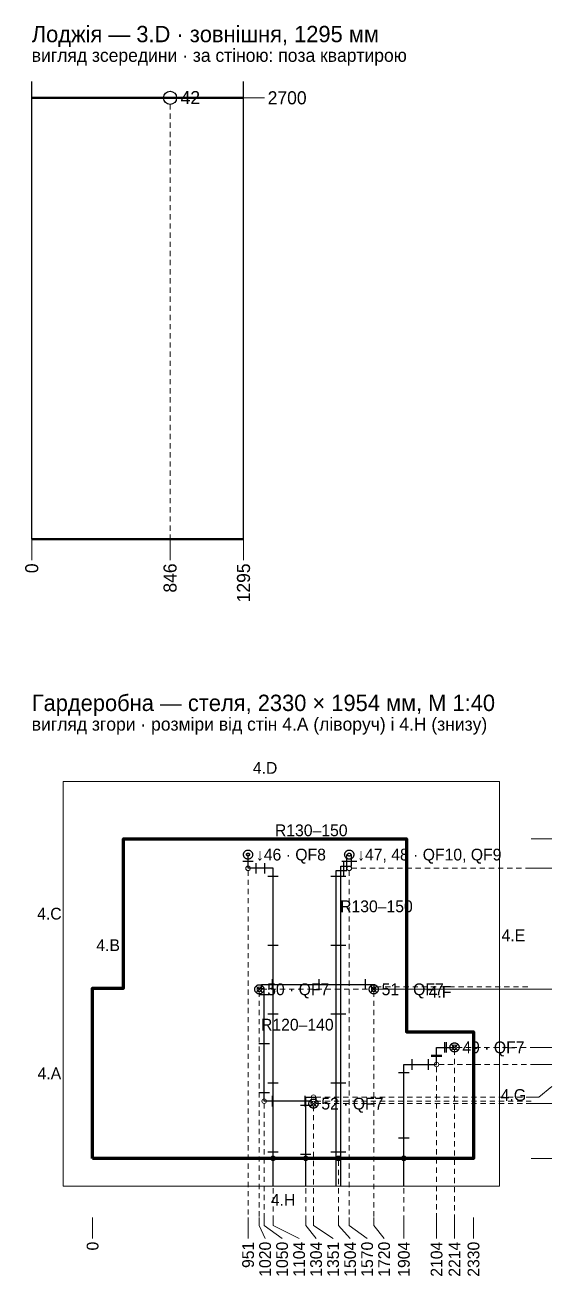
# Paper-space layout '07 Розгортки' of a CAD drawing. Header units: millimetres. Extents: x 0 to 841, y 0 to 594.
# Drawn here: x 534.3 to 614.9, y 162.3 to 353.6 of the extents above; entities that cross this region are included whole.
import ezdxf
from ezdxf.enums import TextEntityAlignment as Align

# ---------------------------------------------------------------- set-up
doc = ezdxf.new("R2010")
doc.units = ezdxf.units.MM
doc.linetypes.add('E_CABLE_DASH', pattern=[360, 240, -120])
for name, color, linetype in [('E-ELEV', 7, 'Continuous'), ('M-FIX', 7, 'Continuous'), ('W-CABLE-DEVICE', 1, 'E_CABLE_DASH'), ('W-CABLE-LIGHT', 1, 'E_CABLE_DASH'), ('W-CABLE-SOCKET', 1, 'E_CABLE_DASH')]:
    doc.layers.add(name, color=color, linetype=linetype)
doc.styles.add('PLEX_LIGHT', font='IBMPlexSans-Light.ttf')

psp = doc.layouts.new('07 Розгортки')

# ---------------------------------------------------------------- linework, layer by layer
at = {"layer": 'E-ELEV', "lineweight": 25, "true_color": 0x29251f}
for p, q in [((535.33, 274.97), (535.33, 344.97)), ((567.71, 274.97), (567.71, 344.97))]:
    psp.add_line(p, q, dxfattribs=at)
at = {"layer": 'E-ELEV', "lineweight": 50, "true_color": 0x29251f}
for p, q in [((535.33, 342.47), (567.71, 342.47)), ((535.33, 274.97), (567.71, 274.97))]:
    psp.add_line(p, q, dxfattribs=at)
at = {"layer": 'E-ELEV', "lineweight": 13, "true_color": 0x9a9288}
for p, q in [((557.48, 342.47), (558.28, 342.47)), ((558.88, 342.47), (559.68, 342.47)), ((560.28, 342.47), (561.08, 342.47)), ((561.68, 342.47), (562.48, 342.47)), ((563.08, 342.47), (563.88, 342.47)), ((564.48, 342.47), (565.28, 342.47)), ((565.88, 342.47), (566.68, 342.47)), ((567.28, 342.47), (567.71, 342.47)), ((556.48, 341.47), (556.48, 340.67)), ((556.48, 340.07), (556.48, 339.27)), ((556.48, 338.67), (556.48, 337.87)), ((556.48, 337.27), (556.48, 336.47)), ((556.48, 335.87), (556.48, 335.07)), ((556.48, 334.47), (556.48, 333.67)), ((556.48, 333.07), (556.48, 332.27)), ((556.48, 331.67), (556.48, 330.87)), ((556.48, 330.27), (556.48, 329.47)), ((556.48, 328.87), (556.48, 328.07)), ((556.48, 327.47), (556.48, 326.67)), ((556.48, 326.07), (556.48, 325.27)), ((556.48, 324.67), (556.48, 323.87)), ((556.48, 323.27), (556.48, 322.47)), ((556.48, 321.87), (556.48, 321.07)), ((556.48, 320.47), (556.48, 319.67)), ((556.48, 319.07), (556.48, 318.27)), ((556.48, 317.67), (556.48, 316.87)), ((556.48, 316.27), (556.48, 315.47)), ((556.48, 314.87), (556.48, 314.07)), ((556.48, 313.47), (556.48, 312.67)), ((556.48, 312.07), (556.48, 311.27)), ((556.48, 310.67), (556.48, 309.87)), ((556.48, 309.27), (556.48, 308.47)), ((556.48, 307.87), (556.48, 307.07)), ((556.48, 306.47), (556.48, 305.67)), ((556.48, 305.07), (556.48, 304.27)), ((556.48, 303.67), (556.48, 302.87)), ((556.48, 302.27), (556.48, 301.47)), ((556.48, 300.87), (556.48, 300.07)), ((556.48, 299.47), (556.48, 298.67)), ((556.48, 298.07), (556.48, 297.27)), ((556.48, 296.67), (556.48, 295.87)), ((556.48, 295.27), (556.48, 294.47)), ((556.48, 293.87), (556.48, 293.07)), ((556.48, 292.47), (556.48, 291.67)), ((556.48, 291.07), (556.48, 290.27)), ((556.48, 289.67), (556.48, 288.87)), ((556.48, 288.27), (556.48, 287.47)), ((556.48, 286.87), (556.48, 286.07)), ((556.48, 285.47), (556.48, 284.67)), ((556.48, 284.07), (556.48, 283.27)), ((556.48, 282.67), (556.48, 281.87)), ((556.48, 281.27), (556.48, 280.47)), ((556.48, 279.87), (556.48, 279.07)), ((556.48, 278.47), (556.48, 277.67)), ((556.48, 277.07), (556.48, 276.27)), ((556.48, 275.67), (556.48, 274.97))]:
    psp.add_line(p, q, dxfattribs=at)
at = {"layer": 'E-ELEV', "lineweight": 13, "true_color": 0x29251f}
for p, q in [((567.71, 342.47), (568.91, 342.47)), ((568.91, 342.47), (570.91, 342.47)), ((535.33, 274.97), (535.33, 273.77)), ((535.33, 273.77), (535.33, 271.77)), ((556.48, 274.97), (556.48, 273.77)), ((556.48, 273.77), (556.48, 271.77)), ((567.71, 274.97), (567.71, 273.77)), ((567.71, 273.77), (567.71, 271.77)), ((611.68, 229.15), (612.88, 229.15)), ((612.88, 229.15), (614.88, 229.15)), ((611.68, 224.65), (612.88, 224.65)), ((612.88, 224.65), (614.88, 224.65)), ((611.68, 206.15), (612.88, 206.15)), ((612.88, 206.15), (614.88, 206.15)), ((611.68, 197.27), (612.88, 197.27)), ((612.88, 197.27), (614.88, 197.27)), ((611.68, 194.65), (612.88, 194.65)), ((612.88, 194.65), (614.88, 194.65)), ((611.68, 189.65), (612.88, 189.65)), ((612.88, 189.65), (614.88, 191.27)), ((611.68, 188.67), (612.88, 188.67)), ((612.88, 188.67), (614.88, 188.67)), ((611.68, 180.3), (612.88, 180.3)), ((612.88, 180.3), (614.88, 180.3)), ((544.63, 171.25), (544.63, 170.05)), ((568.41, 171.25), (568.41, 170.05)), ((570.13, 171.25), (570.13, 170.05)), ((570.88, 171.25), (570.88, 170.05)), ((572.23, 171.25), (572.23, 170.05)), ((577.23, 171.25), (577.23, 170.05)), ((578.41, 171.25), (578.41, 170.05)), ((582.23, 171.25), (582.23, 170.05)), ((583.88, 171.25), (583.88, 170.05)), ((587.63, 171.25), (587.63, 170.05)), ((592.23, 171.25), (592.23, 170.05)), ((597.23, 171.25), (597.23, 170.05)), ((599.98, 171.25), (599.98, 170.05)), ((602.88, 171.25), (602.88, 170.05)), ((544.63, 170.05), (544.63, 168.05)), ((568.41, 170.05), (568.41, 168.05)), ((570.13, 170.05), (571.01, 168.05)), ((570.88, 170.05), (573.61, 168.05)), ((572.23, 170.05), (576.21, 168.05)), ((577.23, 170.05), (578.81, 168.05)), ((578.41, 170.05), (581.41, 168.05)), ((582.23, 170.05), (584.01, 168.05)), ((583.88, 170.05), (586.61, 168.05)), ((587.63, 170.05), (589.21, 168.05)), ((592.23, 170.05), (592.23, 168.05)), ((597.23, 170.05), (597.23, 168.05)), ((599.98, 170.05), (599.98, 168.05)), ((602.88, 170.05), (602.88, 168.05))]:
    psp.add_line(p, q, dxfattribs=at)
at = {"layer": 'E-ELEV', "lineweight": 13, "true_color": 0xd9d3c8}
for p, q in [((568.41, 224.3), (568.41, 223.5)), ((583.88, 224.3), (583.88, 223.5)), ((584.23, 224.65), (585.03, 224.65)), ((585.63, 224.65), (586.43, 224.65)), ((587.03, 224.65), (587.83, 224.65)), ((588.43, 224.65), (589.23, 224.65)), ((589.83, 224.65), (590.63, 224.65)), ((591.23, 224.65), (592.03, 224.65)), ((592.63, 224.65), (593.43, 224.65)), ((594.03, 224.65), (594.83, 224.65)), ((595.43, 224.65), (596.23, 224.65)), ((596.83, 224.65), (597.63, 224.65)), ((598.23, 224.65), (599.03, 224.65)), ((599.63, 224.65), (600.43, 224.65)), ((601.03, 224.65), (601.83, 224.65)), ((602.43, 224.65), (603.23, 224.65)), ((603.83, 224.65), (604.63, 224.65)), ((605.23, 224.65), (606.03, 224.65)), ((606.63, 224.65), (607.43, 224.65)), ((608.03, 224.65), (608.83, 224.65)), ((609.43, 224.65), (610.23, 224.65)), ((610.83, 224.65), (611.63, 224.65)), ((568.41, 222.9), (568.41, 222.1)), ((583.88, 222.9), (583.88, 222.1)), ((568.41, 221.5), (568.41, 220.7)), ((568.41, 220.1), (568.41, 219.3)), ((583.88, 221.5), (583.88, 220.7)), ((583.88, 220.1), (583.88, 219.3)), ((568.41, 218.7), (568.41, 217.9)), ((583.88, 218.7), (583.88, 217.9)), ((568.41, 217.3), (568.41, 216.5)), ((583.88, 217.3), (583.88, 216.5)), ((568.41, 215.9), (568.41, 215.1)), ((568.41, 214.5), (568.41, 213.7)), ((583.88, 215.9), (583.88, 215.1)), ((583.88, 214.5), (583.88, 213.7)), ((568.41, 213.1), (568.41, 212.3)), ((583.88, 213.1), (583.88, 212.3)), ((568.41, 211.7), (568.41, 210.9)), ((583.88, 211.7), (583.88, 210.9)), ((568.41, 210.3), (568.41, 209.5)), ((568.41, 208.9), (568.41, 208.1)), ((583.88, 210.3), (583.88, 209.5)), ((583.88, 208.9), (583.88, 208.1)), ((568.41, 207.5), (568.41, 206.7)), ((583.88, 207.5), (583.88, 206.7)), ((568.41, 206.1), (568.41, 205.3)), ((568.41, 204.7), (568.41, 203.9)), ((570.13, 205.8), (570.13, 205)), ((570.13, 205.8), (570.13, 205)), ((570.48, 206.15), (571.28, 206.15)), ((571.88, 206.15), (572.68, 206.15)), ((573.28, 206.15), (574.08, 206.15)), ((574.68, 206.15), (575.48, 206.15)), ((576.08, 206.15), (576.88, 206.15)), ((577.48, 206.15), (578.28, 206.15)), ((578.88, 206.15), (579.68, 206.15)), ((580.28, 206.15), (581.08, 206.15)), ((581.68, 206.15), (582.48, 206.15)), ((583.08, 206.15), (583.88, 206.15)), ((583.88, 206.1), (583.88, 205.3)), ((583.88, 204.7), (583.88, 203.9)), ((584.48, 206.15), (585.28, 206.15)), ((585.88, 206.15), (586.68, 206.15)), ((587.28, 206.15), (588.08, 206.15)), ((587.63, 205.8), (587.63, 205)), ((587.63, 205.8), (587.63, 205)), ((587.98, 206.55), (588.78, 206.55)), ((587.98, 206.15), (588.78, 206.15)), ((588.68, 206.15), (589.48, 206.15)), ((589.38, 206.55), (590.18, 206.55)), ((589.38, 206.15), (590.18, 206.15)), ((590.08, 206.15), (590.88, 206.15)), ((590.78, 206.55), (591.58, 206.55)), ((590.78, 206.15), (591.58, 206.15)), ((591.48, 206.15), (592.28, 206.15)), ((592.18, 206.55), (592.98, 206.55)), ((592.18, 206.15), (592.98, 206.15)), ((592.88, 206.15), (593.68, 206.15)), ((593.58, 206.55), (594.38, 206.55)), ((593.58, 206.15), (594.38, 206.15)), ((594.28, 206.15), (595.08, 206.15)), ((594.98, 206.55), (595.78, 206.55)), ((594.98, 206.15), (595.78, 206.15)), ((595.68, 206.15), (596.48, 206.15)), ((596.38, 206.55), (597.18, 206.55)), ((596.38, 206.15), (597.18, 206.15)), ((597.08, 206.15), (597.88, 206.15)), ((597.78, 206.55), (598.58, 206.55)), ((597.78, 206.15), (598.58, 206.15)), ((598.48, 206.15), (599.28, 206.15)), ((599.18, 206.55), (599.98, 206.55)), ((599.18, 206.15), (599.98, 206.15)), ((599.88, 206.15), (600.68, 206.15)), ((600.58, 206.55), (601.38, 206.55)), ((600.58, 206.15), (601.38, 206.15)), ((601.28, 206.15), (602.08, 206.15)), ((601.98, 206.55), (602.78, 206.55)), ((601.98, 206.15), (602.78, 206.15)), ((602.68, 206.15), (603.48, 206.15)), ((603.38, 206.55), (604.18, 206.55)), ((603.38, 206.15), (604.18, 206.15)), ((604.08, 206.15), (604.88, 206.15)), ((604.78, 206.55), (605.58, 206.55)), ((604.78, 206.15), (605.58, 206.15)), ((605.48, 206.15), (606.28, 206.15)), ((606.18, 206.55), (606.98, 206.55)), ((606.18, 206.15), (606.98, 206.15)), ((606.88, 206.15), (607.68, 206.15)), ((607.58, 206.55), (608.38, 206.55)), ((607.58, 206.15), (608.38, 206.15)), ((608.28, 206.15), (609.08, 206.15)), ((608.98, 206.55), (609.78, 206.55)), ((608.98, 206.15), (609.78, 206.15)), ((609.68, 206.15), (610.48, 206.15)), ((610.38, 206.55), (611.18, 206.55)), ((610.38, 206.15), (611.18, 206.15)), ((611.08, 206.15), (611.68, 206.15)), ((568.41, 203.3), (568.41, 202.5)), ((570.13, 204.4), (570.13, 203.6)), ((570.13, 204.4), (570.13, 203.6)), ((570.13, 203), (570.13, 202.2)), ((570.13, 203), (570.13, 202.2)), ((583.88, 203.3), (583.88, 202.5)), ((587.63, 204.4), (587.63, 203.6)), ((587.63, 204.4), (587.63, 203.6)), ((587.63, 203), (587.63, 202.2)), ((587.63, 203), (587.63, 202.2)), ((568.41, 201.9), (568.41, 201.1)), ((570.13, 201.6), (570.13, 200.8)), ((570.13, 201.6), (570.13, 200.8)), ((583.88, 201.9), (583.88, 201.1)), ((587.63, 201.6), (587.63, 200.8)), ((587.63, 201.6), (587.63, 200.8)), ((568.41, 200.5), (568.41, 199.7)), ((568.41, 199.1), (568.41, 198.3)), ((570.13, 200.2), (570.13, 199.4)), ((570.13, 200.2), (570.13, 199.4)), ((583.88, 200.5), (583.88, 199.7)), ((583.88, 199.1), (583.88, 198.3)), ((587.63, 200.2), (587.63, 199.4)), ((587.63, 200.2), (587.63, 199.4)), ((568.41, 197.7), (568.41, 196.9)), ((570.13, 198.8), (570.13, 198)), ((570.13, 198.8), (570.13, 198)), ((570.13, 197.4), (570.13, 196.6)), ((570.13, 197.4), (570.13, 196.6)), ((583.88, 197.7), (583.88, 196.9)), ((587.63, 198.8), (587.63, 198)), ((587.63, 198.8), (587.63, 198)), ((587.63, 197.4), (587.63, 196.6)), ((587.63, 197.4), (587.63, 196.6)), ((600.33, 197.27), (601.13, 197.27)), ((600.33, 197.27), (601.13, 197.27)), ((601.73, 197.27), (602.53, 197.27)), ((601.73, 197.27), (602.53, 197.27)), ((603.13, 197.27), (603.93, 197.27)), ((603.13, 197.27), (603.93, 197.27)), ((604.53, 197.27), (605.33, 197.27)), ((604.53, 197.27), (605.33, 197.27)), ((605.93, 197.27), (606.73, 197.27)), ((605.93, 197.27), (606.73, 197.27)), ((607.33, 197.27), (608.13, 197.27)), ((607.33, 197.27), (608.13, 197.27)), ((608.73, 197.27), (609.53, 197.27)), ((608.73, 197.27), (609.53, 197.27)), ((610.13, 197.27), (610.93, 197.27)), ((610.13, 197.27), (610.93, 197.27)), ((611.53, 197.27), (611.68, 197.27)), ((611.53, 197.27), (611.68, 197.27)), ((568.41, 196.3), (568.41, 195.5)), ((570.13, 196), (570.13, 195.2)), ((570.13, 196), (570.13, 195.2)), ((583.88, 196.3), (583.88, 195.5)), ((587.63, 196), (587.63, 195.2)), ((587.63, 196), (587.63, 195.2)), ((599.98, 196.92), (599.98, 196.12)), ((599.98, 195.52), (599.98, 194.72)), ((568.41, 194.9), (568.41, 194.1)), ((568.41, 193.5), (568.41, 192.7)), ((570.13, 194.6), (570.13, 193.8)), ((570.13, 194.6), (570.13, 193.8)), ((583.88, 194.9), (583.88, 194.1)), ((583.88, 193.5), (583.88, 192.7)), ((587.63, 194.6), (587.63, 193.8)), ((587.63, 194.6), (587.63, 193.8)), ((597.23, 194.3), (597.23, 193.5)), ((597.58, 194.65), (598.38, 194.65)), ((598.98, 194.65), (599.78, 194.65)), ((599.98, 194.12), (599.98, 193.32)), ((600.38, 194.65), (601.18, 194.65)), ((601.78, 194.65), (602.58, 194.65)), ((603.18, 194.65), (603.98, 194.65)), ((604.58, 194.65), (605.38, 194.65)), ((605.98, 194.65), (606.78, 194.65)), ((607.38, 194.65), (608.18, 194.65)), ((608.78, 194.65), (609.58, 194.65)), ((610.18, 194.65), (610.98, 194.65)), ((611.58, 194.65), (611.68, 194.65)), ((568.41, 192.1), (568.41, 191.3)), ((570.13, 193.2), (570.13, 192.4)), ((570.13, 193.2), (570.13, 192.4)), ((570.13, 191.8), (570.13, 191)), ((570.13, 191.8), (570.13, 191)), ((583.88, 192.1), (583.88, 191.3)), ((587.63, 193.2), (587.63, 192.4)), ((587.63, 193.2), (587.63, 192.4)), ((587.63, 191.8), (587.63, 191)), ((587.63, 191.8), (587.63, 191)), ((597.23, 192.9), (597.23, 192.1)), ((597.23, 191.5), (597.23, 190.7)), ((599.98, 192.72), (599.98, 191.92)), ((599.98, 191.32), (599.98, 190.52)), ((568.41, 190.7), (568.41, 189.9)), ((570.13, 190.4), (570.13, 189.6)), ((570.13, 190.4), (570.13, 189.6)), ((578.76, 189.65), (579.56, 189.65)), ((580.16, 189.65), (580.96, 189.65)), ((581.56, 189.65), (582.36, 189.65)), ((582.96, 189.65), (583.76, 189.65)), ((583.88, 190.7), (583.88, 189.9)), ((584.36, 189.65), (585.16, 189.65)), ((585.76, 189.65), (586.56, 189.65)), ((587.16, 189.65), (587.96, 189.65)), ((587.63, 190.4), (587.63, 189.6)), ((587.63, 190.4), (587.63, 189.6)), ((588.56, 189.65), (589.36, 189.65)), ((589.96, 189.65), (590.76, 189.65)), ((591.36, 189.65), (592.16, 189.65)), ((592.76, 189.65), (593.56, 189.65)), ((594.16, 189.65), (594.96, 189.65)), ((595.56, 189.65), (596.36, 189.65)), ((596.96, 189.65), (597.76, 189.65)), ((597.23, 190.1), (597.23, 189.3)), ((598.36, 189.65), (599.16, 189.65)), ((599.76, 189.65), (600.56, 189.65)), ((599.98, 189.92), (599.98, 189.12)), ((601.16, 189.65), (601.96, 189.65)), ((602.56, 189.65), (603.36, 189.65)), ((603.96, 189.65), (604.76, 189.65)), ((605.36, 189.65), (606.16, 189.65)), ((606.76, 189.65), (607.56, 189.65)), ((608.16, 189.65), (608.96, 189.65)), ((609.56, 189.65), (610.36, 189.65)), ((610.96, 189.65), (611.68, 189.65)), ((568.41, 189.3), (568.41, 188.5)), ((568.41, 187.9), (568.41, 187.1)), ((570.13, 189), (570.13, 188.2)), ((570.13, 189), (570.13, 188.2)), ((570.13, 187.6), (570.13, 186.8)), ((570.13, 187.6), (570.13, 186.8)), ((570.88, 188.7), (570.88, 187.9)), ((578.41, 188.32), (578.41, 187.52)), ((578.41, 188.32), (578.41, 187.52)), ((578.76, 189.05), (579.56, 189.05)), ((578.76, 188.67), (579.56, 188.67)), ((580.16, 189.05), (580.96, 189.05)), ((580.16, 188.67), (580.96, 188.67)), ((581.56, 189.05), (582.36, 189.05)), ((581.56, 188.67), (582.36, 188.67)), ((582.96, 189.05), (583.76, 189.05)), ((582.96, 188.67), (583.76, 188.67)), ((583.88, 189.3), (583.88, 188.5)), ((583.88, 187.9), (583.88, 187.1)), ((584.36, 189.05), (585.16, 189.05)), ((584.36, 188.67), (585.16, 188.67)), ((585.76, 189.05), (586.56, 189.05)), ((585.76, 188.67), (586.56, 188.67)), ((587.16, 189.05), (587.96, 189.05)), ((587.16, 188.67), (587.96, 188.67)), ((587.63, 189), (587.63, 188.2)), ((587.63, 189), (587.63, 188.2)), ((587.63, 187.6), (587.63, 186.8)), ((587.63, 187.6), (587.63, 186.8)), ((588.56, 189.05), (589.36, 189.05)), ((588.56, 188.67), (589.36, 188.67)), ((589.96, 189.05), (590.76, 189.05)), ((589.96, 188.67), (590.76, 188.67)), ((591.36, 189.05), (592.16, 189.05)), ((591.36, 188.67), (592.16, 188.67)), ((592.76, 189.05), (593.56, 189.05)), ((592.76, 188.67), (593.56, 188.67)), ((594.16, 189.05), (594.96, 189.05)), ((594.16, 188.67), (594.96, 188.67)), ((595.56, 189.05), (596.36, 189.05)), ((595.56, 188.67), (596.36, 188.67)), ((596.96, 189.05), (597.76, 189.05)), ((596.96, 188.67), (597.76, 188.67)), ((597.23, 188.7), (597.23, 187.9)), ((598.36, 189.05), (599.16, 189.05)), ((598.36, 188.67), (599.16, 188.67)), ((599.76, 189.05), (600.56, 189.05)), ((599.76, 188.67), (600.56, 188.67)), ((599.98, 188.52), (599.98, 187.72)), ((601.16, 189.05), (601.96, 189.05)), ((601.16, 188.67), (601.96, 188.67)), ((602.56, 189.05), (603.36, 189.05)), ((602.56, 188.67), (603.36, 188.67)), ((603.96, 189.05), (604.76, 189.05)), ((603.96, 188.67), (604.76, 188.67)), ((605.36, 189.05), (606.16, 189.05)), ((605.36, 188.67), (606.16, 188.67)), ((606.76, 189.05), (607.56, 189.05)), ((606.76, 188.67), (607.56, 188.67)), ((608.16, 189.05), (608.96, 189.05)), ((608.16, 188.67), (608.96, 188.67)), ((609.56, 189.05), (610.36, 189.05)), ((609.56, 188.67), (610.36, 188.67)), ((610.96, 189.05), (611.68, 189.05)), ((610.96, 188.67), (611.68, 188.67)), ((568.41, 186.5), (568.41, 185.7)), ((570.13, 186.2), (570.13, 185.4)), ((570.13, 186.2), (570.13, 185.4)), ((570.88, 187.3), (570.88, 186.5)), ((570.88, 185.9), (570.88, 185.1)), ((578.41, 186.92), (578.41, 186.12)), ((578.41, 186.92), (578.41, 186.12)), ((583.88, 186.5), (583.88, 185.7)), ((587.63, 186.2), (587.63, 185.4)), ((587.63, 186.2), (587.63, 185.4)), ((597.23, 187.3), (597.23, 186.5)), ((597.23, 185.9), (597.23, 185.1)), ((599.98, 187.12), (599.98, 186.32)), ((599.98, 185.72), (599.98, 184.92)), ((568.41, 185.1), (568.41, 184.3)), ((568.41, 183.7), (568.41, 182.9)), ((570.13, 184.8), (570.13, 184)), ((570.13, 184.8), (570.13, 184)), ((570.88, 184.5), (570.88, 183.7)), ((578.41, 185.52), (578.41, 184.72)), ((578.41, 185.52), (578.41, 184.72)), ((578.41, 184.12), (578.41, 183.32)), ((578.41, 184.12), (578.41, 183.32)), ((583.88, 185.1), (583.88, 184.3)), ((583.88, 183.7), (583.88, 182.9)), ((587.63, 184.8), (587.63, 184)), ((587.63, 184.8), (587.63, 184)), ((597.23, 184.5), (597.23, 183.7)), ((599.98, 184.32), (599.98, 183.52)), ((568.41, 182.3), (568.41, 181.5)), ((570.13, 183.4), (570.13, 182.6)), ((570.13, 183.4), (570.13, 182.6)), ((570.13, 182), (570.13, 181.2)), ((570.13, 182), (570.13, 181.2)), ((570.88, 183.1), (570.88, 182.3)), ((578.41, 182.72), (578.41, 181.92)), ((578.41, 182.72), (578.41, 181.92)), ((583.88, 182.3), (583.88, 181.5)), ((587.63, 183.4), (587.63, 182.6)), ((587.63, 183.4), (587.63, 182.6)), ((587.63, 182), (587.63, 181.2)), ((587.63, 182), (587.63, 181.2)), ((597.23, 183.1), (597.23, 182.3)), ((599.98, 182.92), (599.98, 182.12)), ((568.41, 180.9), (568.41, 180.1)), ((570.13, 180.6), (570.13, 179.8)), ((570.13, 180.6), (570.13, 179.8)), ((570.88, 181.7), (570.88, 180.9)), ((570.88, 180.3), (570.88, 179.5)), ((572.23, 179.95), (572.23, 179.15)), ((577.23, 179.95), (577.23, 179.15)), ((578.41, 181.32), (578.41, 180.52)), ((578.41, 181.32), (578.41, 180.52)), ((578.41, 179.92), (578.41, 179.12)), ((578.41, 179.92), (578.41, 179.12)), ((582.23, 179.95), (582.23, 179.15)), ((583.88, 180.9), (583.88, 180.1)), ((587.63, 180.6), (587.63, 179.8)), ((587.63, 180.6), (587.63, 179.8)), ((592.23, 179.95), (592.23, 179.15)), ((597.23, 181.7), (597.23, 180.9)), ((597.23, 180.3), (597.23, 179.5)), ((599.98, 181.52), (599.98, 180.72)), ((599.98, 180.12), (599.98, 179.32)), ((568.41, 179.5), (568.41, 178.7)), ((568.41, 178.1), (568.41, 177.3)), ((570.13, 179.2), (570.13, 178.4)), ((570.13, 179.2), (570.13, 178.4)), ((570.88, 178.9), (570.88, 178.1)), ((572.23, 178.55), (572.23, 177.75)), ((577.23, 178.55), (577.23, 177.75)), ((578.41, 178.52), (578.41, 177.72)), ((578.41, 178.52), (578.41, 177.72)), ((582.23, 178.55), (582.23, 177.75)), ((583.88, 179.5), (583.88, 178.7)), ((583.88, 178.1), (583.88, 177.3)), ((587.63, 179.2), (587.63, 178.4)), ((587.63, 179.2), (587.63, 178.4)), ((592.23, 178.55), (592.23, 177.75)), ((597.23, 178.9), (597.23, 178.1)), ((599.98, 178.72), (599.98, 177.92)), ((568.41, 176.7), (568.41, 175.9)), ((570.13, 177.8), (570.13, 177)), ((570.13, 177.8), (570.13, 177)), ((570.13, 176.4), (570.13, 175.6)), ((570.13, 176.4), (570.13, 175.6)), ((570.88, 177.5), (570.88, 176.7)), ((570.88, 176.1), (570.88, 175.3)), ((572.23, 177.15), (572.23, 176.35)), ((577.23, 177.15), (577.23, 176.35)), ((578.41, 177.12), (578.41, 176.32)), ((578.41, 177.12), (578.41, 176.32)), ((582.23, 177.15), (582.23, 176.35)), ((583.88, 176.7), (583.88, 175.9)), ((587.63, 177.8), (587.63, 177)), ((587.63, 177.8), (587.63, 177)), ((587.63, 176.4), (587.63, 175.6)), ((587.63, 176.4), (587.63, 175.6)), ((592.23, 177.15), (592.23, 176.35)), ((597.23, 177.5), (597.23, 176.7)), ((597.23, 176.1), (597.23, 175.3)), ((599.98, 177.32), (599.98, 176.52)), ((568.41, 175.3), (568.41, 174.5)), ((570.13, 175), (570.13, 174.2)), ((570.13, 175), (570.13, 174.2)), ((570.88, 174.7), (570.88, 173.9)), ((572.23, 175.75), (572.23, 174.95)), ((572.23, 174.35), (572.23, 173.55)), ((577.23, 175.75), (577.23, 174.95)), ((577.23, 174.35), (577.23, 173.55)), ((578.41, 175.72), (578.41, 174.92)), ((578.41, 175.72), (578.41, 174.92)), ((578.41, 174.32), (578.41, 173.52)), ((578.41, 174.32), (578.41, 173.52)), ((582.23, 175.75), (582.23, 174.95)), ((582.23, 174.35), (582.23, 173.55)), ((583.88, 175.3), (583.88, 174.5)), ((587.63, 175), (587.63, 174.2)), ((587.63, 175), (587.63, 174.2)), ((592.23, 175.75), (592.23, 174.95)), ((592.23, 174.35), (592.23, 173.55)), ((597.23, 174.7), (597.23, 173.9)), ((599.98, 175.92), (599.98, 175.12)), ((599.98, 174.52), (599.98, 173.72)), ((568.41, 173.9), (568.41, 173.1)), ((568.41, 172.5), (568.41, 171.7)), ((570.13, 173.6), (570.13, 172.8)), ((570.13, 173.6), (570.13, 172.8)), ((570.13, 172.2), (570.13, 171.4)), ((570.13, 172.2), (570.13, 171.4)), ((570.88, 173.3), (570.88, 172.5)), ((572.23, 172.95), (572.23, 172.15)), ((577.23, 172.95), (577.23, 172.15)), ((578.41, 172.92), (578.41, 172.12)), ((578.41, 172.92), (578.41, 172.12)), ((582.23, 172.95), (582.23, 172.15)), ((583.88, 173.9), (583.88, 173.1)), ((583.88, 172.5), (583.88, 171.7)), ((587.63, 173.6), (587.63, 172.8)), ((587.63, 173.6), (587.63, 172.8)), ((587.63, 172.2), (587.63, 171.4)), ((587.63, 172.2), (587.63, 171.4)), ((592.23, 172.95), (592.23, 172.15)), ((597.23, 173.3), (597.23, 172.5)), ((599.98, 173.12), (599.98, 172.32)), ((570.88, 171.9), (570.88, 171.25)), ((572.23, 171.55), (572.23, 171.25)), ((577.23, 171.55), (577.23, 171.25)), ((578.41, 171.52), (578.41, 171.25)), ((578.41, 171.52), (578.41, 171.25)), ((582.23, 171.55), (582.23, 171.25)), ((592.23, 171.55), (592.23, 171.25)), ((597.23, 171.9), (597.23, 171.25)), ((599.98, 171.72), (599.98, 171.25))]:
    psp.add_line(p, q, dxfattribs=at)
psp.add_lwpolyline([(540.13, 176.05), (540.13, 210.8), (540.13, 237.9), (606.88, 237.9), (606.88, 203.67), (606.88, 176.05), (540.13, 176.05)], close=True, dxfattribs=at)
at = {"layer": 'E-ELEV', "lineweight": 70, "true_color": 0x29251f}
psp.add_lwpolyline([(544.63, 180.3), (544.63, 206.3), (549.38, 206.3), (549.38, 229.15), (592.63, 229.15), (592.63, 199.67), (602.88, 199.67), (602.88, 180.3)], close=True, dxfattribs=at)
at = {"layer": 'E-ELEV', "lineweight": 25, "true_color": 0x29251f}
psp.add_circle((556.48, 342.47), 1, dxfattribs=at)
at = {"layer": 'E-ELEV', "lineweight": 13, "true_color": 0x9a9288}
for centre in [(568.41, 224.65), (583.88, 224.65), (583.88, 224.65), (587.63, 206.55), (570.13, 206.15), (570.13, 206.15), (570.13, 206.15), (587.63, 206.15), (587.63, 206.15), (587.63, 206.15), (599.98, 197.27), (599.98, 197.27), (599.98, 197.27), (597.23, 194.65), (597.23, 194.65), (570.88, 189.05), (578.41, 189.65), (578.41, 189.05), (578.41, 188.67), (578.41, 188.67), (578.41, 188.67), (572.23, 180.3), (577.23, 180.3), (582.23, 180.3), (592.23, 180.3)]:
    psp.add_circle(centre, 0.35, dxfattribs=at)
at = {"layer": 'M-FIX', "lineweight": 25, "true_color": 0x29251f}
for p, q in [((583.06, 223.5), (583.06, 225.8)), ((569.21, 225.7), (567.61, 225.7)), ((569.66, 223.85), (569.66, 225.45)), ((570.98, 223.85), (570.98, 225.45)), ((585.03, 225.7), (582.73, 225.7)), ((573.03, 223.4), (571.43, 223.4)), ((583.38, 223.4), (581.08, 223.4)), ((573.03, 212.86), (571.43, 212.86)), ((583.38, 212.86), (581.08, 212.86)), ((572.13, 206.1), (572.13, 207.7)), ((579.26, 206.1), (579.26, 207.7)), ((586.38, 206.1), (586.38, 207.7)), ((571.68, 205.3), (570.08, 205.3)), ((573.03, 202.33), (571.43, 202.33)), ((583.38, 202.33), (581.08, 202.33)), ((571.68, 197.8), (570.08, 197.8)), ((598.48, 196.47), (598.48, 198.07)), ((598.73, 196.47), (598.73, 198.07)), ((593.48, 193.85), (593.48, 195.45)), ((595.98, 193.85), (595.98, 195.45)), ((598.03, 196.02), (596.43, 196.02)), ((598.03, 195.9), (596.43, 195.9)), ((593.03, 193.4), (591.43, 193.4)), ((573.03, 191.79), (571.43, 191.79)), ((583.38, 191.79), (581.08, 191.79)), ((571.68, 190.3), (570.08, 190.3)), ((572.13, 188.25), (572.13, 189.85)), ((577.16, 188.25), (577.16, 189.85)), ((578.03, 188.4), (576.43, 188.4)), ((593.03, 183.4), (591.43, 183.4)), ((573.03, 181.25), (571.43, 181.25)), ((578.03, 180.9), (576.43, 180.9)), ((583.38, 181.25), (581.08, 181.25))]:
    psp.add_line(p, q, dxfattribs=at)
at = {"layer": 'W-CABLE-DEVICE', "lineweight": 25, "true_color": 0xe15759}
psp.add_lwpolyline([(581.88, 176.05), (581.88, 224.3), (583.53, 224.3), (583.53, 226.75)], dxfattribs=at)
at = {"layer": 'W-CABLE-DEVICE', "lineweight": 25, "true_color": 0xa8344f}
psp.add_lwpolyline([(582.58, 176.05), (582.58, 225), (584.23, 225), (584.23, 226.75)], dxfattribs=at)
for radius in [0.7, 0.233]:
    psp.add_circle((583.88, 226.75), radius, dxfattribs=at)
at = {"layer": 'W-CABLE-LIGHT', "lineweight": 13, "true_color": 0xa6761d}
for p, q in [((569.64, 205.66), (570.62, 206.64)), ((569.64, 206.64), (570.62, 205.66)), ((587.14, 205.66), (588.12, 206.64)), ((587.14, 206.64), (588.12, 205.66)), ((599.49, 196.78), (600.47, 197.76)), ((599.49, 197.76), (600.47, 196.78)), ((577.92, 188.18), (578.9, 189.16)), ((577.92, 189.16), (578.9, 188.18))]:
    psp.add_line(p, q, dxfattribs=at)
at = {"layer": 'W-CABLE-LIGHT', "lineweight": 25, "true_color": 0xa6761d}
for points in [[(570.48, 206.15), (570.48, 206.9), (587.63, 206.9), (587.63, 206.15)], [(578.06, 188.67), (578.06, 189.05), (570.88, 189.05), (570.88, 206.2), (569.78, 206.2), (569.78, 206.15)], [(592.23, 176.05), (592.23, 194.65), (597.23, 194.65), (597.23, 197.27), (599.98, 197.27)], [(577.23, 176.05), (577.23, 189.65), (578.76, 189.65), (578.76, 188.67)]]:
    psp.add_lwpolyline(points, dxfattribs=at)
for centre in [(570.13, 206.15), (587.63, 206.15), (599.98, 197.27), (578.41, 188.67)]:
    psp.add_circle(centre, 0.7, dxfattribs=at)
at = {"layer": 'W-CABLE-SOCKET', "lineweight": 25, "true_color": 0x5f9ed1}
psp.add_lwpolyline([(572.23, 176.05), (572.23, 224.65), (568.41, 224.65), (568.41, 226.75)], dxfattribs=at)
for radius in [0.7, 0.233]:
    psp.add_circle((568.41, 226.75), radius, dxfattribs=at)

# ---------------------------------------------------------------- texts
at = {"layer": 'E-ELEV', "true_color": 0x29251f, "style": 'PLEX_LIGHT'}
for s, height, p in [('Лоджія — 3.D · зовнішня, 1295 мм', 2.5, (535.33, 352.22)), ('вигляд зсередини · за стіною: поза квартирою', 2, (535.33, 348.97)), ('42', 2, (558.1, 342.5)), ('2700', 2, (571.41, 342.47)), ('Гардеробна — стеля, 2330 × 1954 мм, М 1:40', 2.5, (535.33, 249.95)), ('вигляд згори · розміри від стін 4.A (ліворуч) і 4.H (знизу)', 2, (535.33, 246.7))]:
    psp.add_text(s, height=height, dxfattribs=at).set_placement(p, align=Align.MIDDLE_LEFT)
for s, height, p in [('0', 2, (535.33, 271.27)), ('846', 2, (556.48, 271.27)), ('1295', 2, (567.71, 271.27)), ('0', 1.8, (544.63, 167.55)), ('951', 1.8, (568.41, 167.55)), ('1020', 1.8, (571.01, 167.55)), ('1050', 1.8, (573.61, 167.55)), ('1104', 1.8, (576.21, 167.55)), ('1304', 1.8, (578.81, 167.55)), ('1351', 1.8, (581.41, 167.55)), ('1504', 1.8, (584.01, 167.55)), ('1570', 1.8, (586.61, 167.55)), ('1720', 1.8, (589.21, 167.55)), ('1904', 1.8, (592.23, 167.55)), ('2104', 1.8, (597.23, 167.55)), ('2214', 1.8, (599.98, 167.55)), ('2330', 1.8, (602.88, 167.55))]:
    psp.add_text(s, height=height, rotation=90, dxfattribs=at).set_placement(p, align=Align.MIDDLE_RIGHT)
at = {"layer": 'E-ELEV', "true_color": 0x9a9288, "style": 'PLEX_LIGHT'}
for s, p in [('4.D', (571.01, 240)), ('4.C', (538.03, 217.72)), ('4.E', (608.98, 214.41)), ('4.B', (547.01, 212.9)), ('4.F', (597.76, 205.77)), ('4.A', (538.03, 193.3)), ('4.G', (608.98, 189.99)), ('4.H', (573.76, 173.95))]:
    psp.add_text(s, height=1.8, dxfattribs=at).set_placement(p, align=Align.MIDDLE_CENTER)
at = {"layer": 'M-FIX', "true_color": 0x29251f, "style": 'PLEX_LIGHT'}
for s, p in [('R130–150', (578.07, 230.46)), ('R130–150', (588.04, 218.84)), ('R120–140', (575.94, 200.74))]:
    psp.add_text(s, height=1.8, dxfattribs=at).set_placement(p, align=Align.MIDDLE_CENTER)
at = {"layer": 'W-CABLE-DEVICE', "true_color": 0x29251f, "style": 'PLEX_LIGHT'}
psp.add_text('↓47, 48 · QF10, QF9', height=1.8, dxfattribs=at).set_placement((585.08, 226.75), align=Align.MIDDLE_LEFT)
at = {"layer": 'W-CABLE-LIGHT', "true_color": 0x29251f, "style": 'PLEX_LIGHT'}
for s, p in [('50 · QF7', (571.33, 206.15)), ('51 · QF7', (588.83, 206.15)), ('49 · QF7', (601.18, 197.27)), ('52 · QF7', (579.61, 188.67))]:
    psp.add_text(s, height=1.8, dxfattribs=at).set_placement(p, align=Align.MIDDLE_LEFT)
at = {"layer": 'W-CABLE-SOCKET', "true_color": 0x29251f, "style": 'PLEX_LIGHT'}
psp.add_text('↓46 · QF8', height=1.8, dxfattribs=at).set_placement((569.61, 226.75), align=Align.MIDDLE_LEFT)

doc.saveas('drawing.dxf')
